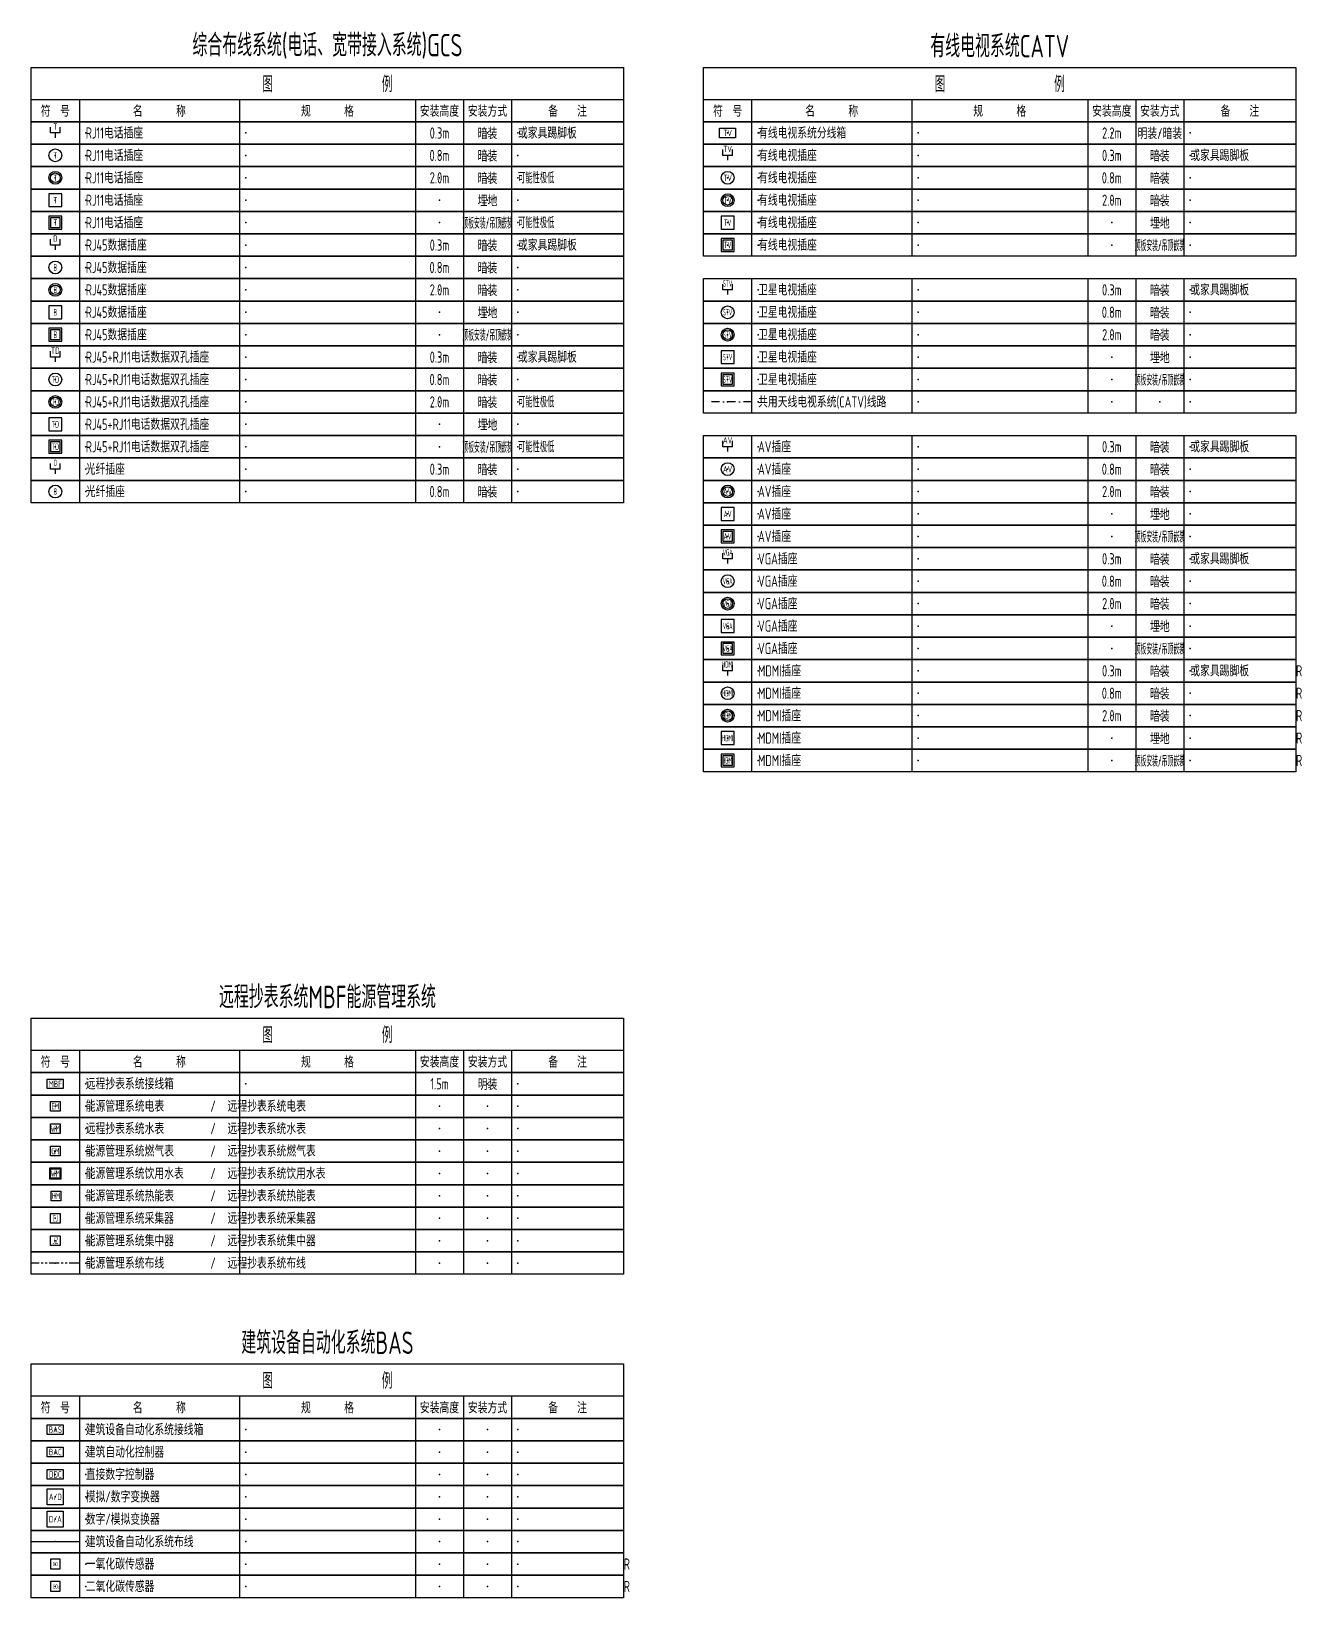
# Model space of a CAD drawing. Header units: millimetres. Extents: x -714894 to -525595, y 3400 to 234118.
# Drawn here: x -649095 to -609415, y 7600 to 56525 of the extents above; entities that cross this region are included whole.
import ezdxf
from ezdxf.enums import TextEntityAlignment as Align

# ---------------------------------------------------------------- set-up
doc = ezdxf.new("R2010")
doc.units = ezdxf.units.MM
doc.header["$LTSCALE"] = 500
doc.linetypes.add('DASHDOT', pattern=[1, 0.5, -0.25, 0, -0.25])
doc.linetypes.add('PHANTOM2', pattern=[1.25, 0.625, -0.125, 0.125, -0.125, 0.125, -0.125])
for name, color, linetype in [('E-BAS-DEVC', 3, 'Continuous'), ('E-BAS-EQPM', 3, 'Continuous'), ('E-BAS-WIRE', 4, 'Continuous'), ('E-CATV-DEVC', 3, 'Continuous'), ('E-CATV-EQPM', 3, 'Continuous'), ('E-CATV-WIRE', 4, 'DASHDOT'), ('E-GCS-DEVC', 3, 'Continuous'), ('E-MBF-DEVC', 3, 'Continuous'), ('E-MBF-EQPM', 3, 'Continuous'), ('E-MBF-WIRE', 4, 'PHANTOM2'), ('E-UNIV-DIAG', 2, 'Continuous'), ('E-UNIV-EL', 140, 'Continuous'), ('E-UNIV-NOTE', 6, 'Continuous')]:
    doc.layers.add(name, color=color, linetype=linetype)
doc.styles.add('TH-STYLE3', font='tssdeng.shx', dxfattribs={"width": 0.65, "bigfont": 'tssdchn.shx'})

# ---------------------------------------------------------------- blocks, each defined once
blk = doc.blocks.new('E-BKTS2')
for p, q in [((0, 0), (185, 0)), ((0, -7), (0, 0)), ((185, 0), (185, -7)), ((185, -7), (0, -7))]:
    blk.add_line(p, q)
at = {"linetype": 'Continuous'}
for p, q in [((15, 0), (15, -7)), ((65, 0), (65, -7)), ((120, 0), (120, -7)), ((135, 0), (135, -7)), ((150, 0), (150, -7))]:
    blk.add_line(p, q, dxfattribs=at)
for p in [(7.5, -3.5), (17, -3.5), (67, -3.5), (127.5, -3.5), (142.5, -3.5), (152, -3.5)]:
    blk.add_point(p, dxfattribs=at)
blk = doc.blocks.new('E-BMBF01')
blk.add_lwpolyline([(-2.5, -1.5), (-2.5, 1.5), (2.5, 1.5), (2.5, -1.5)], close=True)
at = {"layer": 'E-UNIV-EL', "style": 'TH-STYLE3', "width": 0.7}
blk.add_attdef('BOX', text='', height=2, dxfattribs=at).set_placement((0, 0), align=Align.MIDDLE)
blk = doc.blocks.new('E-BKTS1')
blk.add_line((0, -10), (185, -10))
at = {"linetype": 'Continuous'}
for p, q in [((15, -10), (15, -17)), ((65, -10), (65, -17)), ((120, -10), (120, -17)), ((135, -10), (135, -17)), ((150, -10), (150, -17))]:
    blk.add_line(p, q, dxfattribs=at)
blk.add_lwpolyline([(0, 0), (185, 0), (185, -17), (0, -17)], close=True)
at = {"layer": 'E-UNIV-NOTE', "style": 'TH-STYLE3', "width": 0.7}
for s, height, p in [('图                例', 5, (92.5, -5)), ('安装高度', 3.5, (127.5, -13.5)), ('安装方式', 3.5, (142.5, -13.5))]:
    blk.add_text(s, height=height, dxfattribs=at).set_placement(p, align=Align.MIDDLE)
at = {"layer": 'E-UNIV-NOTE', "linetype": 'Continuous', "style": 'TH-STYLE3', "width": 0.7}
for s, p in [('符  号', (7.5, -13.5)), ('名       称', (40, -13.5)), ('规       格', (92.5, -13.5)), ('备    注', (167.5, -13.5))]:
    blk.add_text(s, height=3.5, dxfattribs=at).set_placement(p, align=Align.MIDDLE)
blk = doc.blocks.new('E-BEMS000')
for p, q in [((-2.5, -1.5), (-2.5, 1.5)), ((-2.5, 1.5), (2.5, 1.5)), ((2.5, 1.5), (2.5, -1.5)), ((2.5, -1.5), (-2.5, -1.5))]:
    blk.add_line(p, q)
at = {"layer": 'E-UNIV-EL', "style": 'TH-STYLE3', "width": 0.7}
blk.add_attdef('BOX', text='', height=2, dxfattribs=at).set_placement((0, 0), align=Align.MIDDLE)
blk = doc.blocks.new('E-BEMS010')
blk.add_lwpolyline([(-2.5, -1.5), (-2.5, 1.5), (2.5, 1.5), (2.5, -1.5)], close=True)
at = {"layer": 'E-UNIV-EL', "style": 'TH-STYLE3', "width": 0.7}
blk.add_attdef('BOX', text='', height=2, dxfattribs=at).set_placement((0, 0), align=Align.MIDDLE)
blk = doc.blocks.new('E-BEMS011')
blk.add_lwpolyline([(-2.5, -1.5), (-2.5, 1.5), (2.5, 1.5), (2.5, -1.5)], close=True)
at = {"layer": 'E-UNIV-EL', "style": 'TH-STYLE3', "width": 0.7}
blk.add_attdef('BOX', text='', height=2, dxfattribs=at).set_placement((0, 0), align=Align.MIDDLE)
blk = doc.blocks.new('E-BEMS020')
blk.add_lwpolyline([(-2.5, -2.5), (-2.5, 2.5), (2.5, 2.5), (2.5, -2.5)], close=True)
at = {"layer": 'E-UNIV-EL', "style": 'TH-STYLE3', "width": 0.7}
blk.add_attdef('BOX', text='', height=2, dxfattribs=at).set_placement((0, 0), align=Align.MIDDLE)
blk = doc.blocks.new('E-BEMS021')
blk.add_lwpolyline([(-2.5, -2.5), (-2.5, 2.5), (2.5, 2.5), (2.5, -2.5)], close=True)
at = {"layer": 'E-UNIV-EL', "style": 'TH-STYLE3', "width": 0.7}
blk.add_attdef('BOX', text='', height=2, dxfattribs=at).set_placement((0, 0), align=Align.MIDDLE)
blk = doc.blocks.new('E-BEMS110')
blk.add_lwpolyline([(-1.5, -1.5), (-1.5, 1.5), (1.5, 1.5), (1.5, -1.5)], close=True)
at = {"layer": 'E-UNIV-EL', "style": 'TH-STYLE3', "width": 0.6}
blk.add_attdef('FUNCTION', text='', height=2, dxfattribs=at).set_placement((0, 0), align=Align.MIDDLE)
blk = doc.blocks.new('E-BEMS120')
blk.add_lwpolyline([(-1.5, -1.5), (-1.5, 1.5), (1.5, 1.5), (1.5, -1.5)], close=True)
at = {"layer": 'E-UNIV-EL', "style": 'TH-STYLE3', "width": 0.6}
blk.add_attdef('FUNCTION', text='', height=2, dxfattribs=at).set_placement((0, 0), align=Align.MIDDLE)
blk = doc.blocks.new('E-BEMS130')
blk.add_lwpolyline([(-1.5, -1.5), (-1.5, 1.5), (1.5, 1.5), (1.5, -1.5)], close=True)
at = {"layer": 'E-UNIV-EL', "style": 'TH-STYLE3', "width": 0.6}
blk.add_attdef('FUNCTION', text='', height=2, dxfattribs=at).set_placement((0, 0), align=Align.MIDDLE)
blk = doc.blocks.new('E-BEMS100')
blk.add_lwpolyline([(-1.5, -1.5), (-1.5, 1.5), (1.5, 1.5), (1.5, -1.5)], close=True)
at = {"layer": 'E-UNIV-EL', "style": 'TH-STYLE3', "width": 0.6}
blk.add_attdef('FUNCTION', text='', height=2, dxfattribs=at).set_placement((0, 0), align=Align.MIDDLE)
blk = doc.blocks.new('E-BEMS111')
blk.add_lwpolyline([(-1.75, -1.75), (-1.75, 1.75), (1.75, 1.75), (1.75, -1.75)], close=True)
at = {"layer": 'E-UNIV-EL'}
blk.add_lwpolyline([(-1.5, -1.5), (-1.5, 1.5), (1.5, 1.5), (1.5, -1.5)], close=True, dxfattribs=at)
at = {"layer": 'E-UNIV-EL', "style": 'TH-STYLE3', "width": 0.6}
blk.add_attdef('FUNCTION', text='', height=2, dxfattribs=at).set_placement((0, 0), align=Align.MIDDLE)
blk = doc.blocks.new('E-BEMS200')
blk.add_lwpolyline([(-1.5, -1.5), (-1.5, 1.5), (1.5, 1.5), (1.5, -1.5)], close=True)
at = {"layer": 'E-UNIV-EL', "style": 'TH-STYLE3', "width": 0.6}
blk.add_attdef('FUNCTION', text='', height=2, dxfattribs=at).set_placement((0, 0), align=Align.MIDDLE)
blk = doc.blocks.new('E-BEMS201')
blk.add_lwpolyline([(-1.5, -1.5), (-1.5, 1.5), (1.5, 1.5), (1.5, -1.5)], close=True)
at = {"layer": 'E-UNIV-EL', "style": 'TH-STYLE3', "width": 0.6}
blk.add_attdef('FUNCTION', text='', height=2, dxfattribs=at).set_placement((0, 0), align=Align.MIDDLE)
blk = doc.blocks.new('E-BEMS030')
blk.add_lwpolyline([(-1.5, -1.5), (1.5, -1.5), (1.5, 1.5), (-1.5, 1.5)], close=True)
at = {"layer": 'E-UNIV-EL', "style": 'TH-STYLE3', "width": 0.7}
blk.add_attdef('F', text='', height=1.3, dxfattribs=at).set_placement((0, 0), align=Align.MIDDLE)
blk = doc.blocks.new('E-BEMS031')
blk.add_lwpolyline([(-1.5, -1.5), (1.5, -1.5), (1.5, 1.5), (-1.5, 1.5)], close=True)
at = {"layer": 'E-UNIV-EL', "style": 'TH-STYLE3', "width": 0.7}
for tag, height, p in [('F', 1.3, (0, 0)), ('F2', 0.65, (1.08625, -0.3125))]:
    blk.add_attdef(tag, text='', height=height, dxfattribs=at).set_placement(p, align=Align.MIDDLE)
blk = doc.blocks.new('E-BCATV11')
blk.add_circle((0, 0), 2)
at = {"layer": 'E-UNIV-EL', "style": 'TH-STYLE3', "width": 0.7}
blk.add_attdef('SOCKET', text='', height=2, dxfattribs=at).set_placement((0, 0), align=Align.MIDDLE)
blk = doc.blocks.new('E-BCATV01')
blk.add_lwpolyline([(-2.5, 0), (-2.5, 3), (2.5, 3), (2.5, 0)], close=True)
at = {"layer": 'E-UNIV-EL', "style": 'TH-STYLE3', "width": 0.7}
blk.add_attdef('BOX', text='', height=2, dxfattribs=at).set_placement((0, 1.5), align=Align.MIDDLE)
blk = doc.blocks.new('E-BCATV11-1')
blk.add_circle((0, 0), 2)
at = {"layer": 'E-UNIV-EL'}
blk.add_circle((0, 0), 1.5, dxfattribs=at)
at = {"layer": 'E-UNIV-EL', "style": 'TH-STYLE3', "width": 0.7}
blk.add_attdef('SOCKET', text='', height=2, dxfattribs=at).set_placement((0, 0), align=Align.MIDDLE)
blk = doc.blocks.new('E-BGC13')
blk.add_circle((0, 0), 2)
at = {"layer": 'E-UNIV-EL', "style": 'TH-STYLE3', "width": 0.6}
blk.add_attdef('SOCKET', text='', height=2, dxfattribs=at).set_placement((0, 0), align=Align.MIDDLE)
blk = doc.blocks.new('E-BGC12')
blk.add_circle((0, 0), 2)
at = {"layer": 'E-UNIV-EL', "style": 'TH-STYLE3', "width": 0.6}
blk.add_attdef('SOCKET', text='', height=2, dxfattribs=at).set_placement((0, 0), align=Align.MIDDLE)
blk = doc.blocks.new('E-BGC11')
blk.add_circle((0, 0), 2)
at = {"layer": 'E-UNIV-EL', "style": 'TH-STYLE3', "width": 0.7}
blk.add_attdef('SOCKET', text='', height=2, dxfattribs=at).set_placement((0, 0), align=Align.MIDDLE)
blk = doc.blocks.new('E-BGC13-1')
blk.add_circle((0, 0), 2)
at = {"layer": 'E-UNIV-EL'}
blk.add_circle((0, 0), 1.5, dxfattribs=at)
at = {"layer": 'E-UNIV-EL', "style": 'TH-STYLE3', "width": 0.6}
blk.add_attdef('SOCKET', text='', height=2, dxfattribs=at).set_placement((0, 0), align=Align.MIDDLE)
blk = doc.blocks.new('E-BGC12-1')
blk.add_circle((0, 0), 2)
at = {"layer": 'E-UNIV-EL'}
blk.add_circle((0, 0), 1.5, dxfattribs=at)
at = {"layer": 'E-UNIV-EL', "style": 'TH-STYLE3', "width": 0.6}
blk.add_attdef('SOCKET', text='', height=2, dxfattribs=at).set_placement((0, 0), align=Align.MIDDLE)
blk = doc.blocks.new('E-BGC11-1')
blk.add_circle((0, 0), 2)
at = {"layer": 'E-UNIV-EL'}
blk.add_circle((0, 0), 1.5, dxfattribs=at)
at = {"layer": 'E-UNIV-EL', "style": 'TH-STYLE3', "width": 0.7}
blk.add_attdef('SOCKET', text='', height=2, dxfattribs=at).set_placement((0, 0), align=Align.MIDDLE)
blk = doc.blocks.new('E-BGC13-2')
blk.add_lwpolyline([(-2, 2), (-2, -2), (2, -2), (2, 2)], close=True)
at = {"layer": 'E-UNIV-EL', "style": 'TH-STYLE3', "width": 0.6}
blk.add_attdef('SOCKET', text='', height=2, dxfattribs=at).set_placement((0, 0), align=Align.MIDDLE)
blk = doc.blocks.new('E-BGC12-2')
blk.add_lwpolyline([(-2, 2), (-2, -2), (2, -2), (2, 2)], close=True)
at = {"layer": 'E-UNIV-EL', "style": 'TH-STYLE3', "width": 0.6}
blk.add_attdef('SOCKET', text='', height=2, dxfattribs=at).set_placement((0, 0), align=Align.MIDDLE)
blk = doc.blocks.new('E-BGC11-2')
blk.add_lwpolyline([(-2, 2), (-2, -2), (2, -2), (2, 2)], close=True)
at = {"layer": 'E-UNIV-EL', "style": 'TH-STYLE3', "width": 0.6}
blk.add_attdef('SOCKET', text='', height=2, dxfattribs=at).set_placement((0, 0), align=Align.MIDDLE)
blk = doc.blocks.new('E-BCATV11-2')
blk.add_lwpolyline([(-2, 2), (-2, -2), (2, -2), (2, 2)], close=True)
at = {"layer": 'E-UNIV-EL', "style": 'TH-STYLE3', "width": 0.6}
blk.add_attdef('SOCKET', text='', height=2, dxfattribs=at).set_placement((0, 0), align=Align.MIDDLE)
blk = doc.blocks.new('E-BCATV11-3')
blk.add_lwpolyline([(-2, 2), (-2, -2), (2, -2), (2, 2)], close=True)
at = {"layer": 'E-UNIV-EL'}
blk.add_lwpolyline([(-1.5, 1.5), (-1.5, -1.5), (1.5, -1.5), (1.5, 1.5)], close=True, dxfattribs=at)
at = {"layer": 'E-UNIV-EL', "style": 'TH-STYLE3', "width": 0.6}
blk.add_attdef('SOCKET', text='', height=2, dxfattribs=at).set_placement((0, 0), align=Align.MIDDLE)
blk = doc.blocks.new('E-BGC10')
for p, q in [((-1.5, 1.5), (-1.5, 3.3)), ((1.5, 1.5), (-1.5, 1.5)), ((0, 1.5), (0, 0)), ((1.5, 1.5), (1.5, 3.3))]:
    blk.add_line(p, q)
at = {"layer": 'E-UNIV-EL', "style": 'TH-STYLE3', "width": 0.7}
blk.add_attdef('SOCKET', text='', height=2, dxfattribs=at).set_placement((0, 3.5), align=Align.MIDDLE)
blk = doc.blocks.new('E-BGC20')
for p, q in [((-1.5, 1.5), (-1.5, 3.3)), ((1.5, 1.5), (-1.5, 1.5)), ((0, 1.5), (0, 0)), ((1.5, 1.5), (1.5, 3.3))]:
    blk.add_line(p, q)
at = {"layer": 'E-UNIV-EL', "style": 'TH-STYLE3', "width": 0.7}
blk.add_attdef('SOCKET', text='', height=2, dxfattribs=at).set_placement((0, 3.5), align=Align.MIDDLE)
blk = doc.blocks.new('E-BGC30')
for p, q in [((-1.5, 1.5), (-1.5, 3.3)), ((1.5, 1.5), (-1.5, 1.5)), ((0, 1.5), (0, 0)), ((1.5, 1.5), (1.5, 3.3))]:
    blk.add_line(p, q)
at = {"layer": 'E-UNIV-EL', "style": 'TH-STYLE3', "width": 0.7}
blk.add_attdef('SOCKET', text='', height=2, dxfattribs=at).set_placement((0, 3.5), align=Align.MIDDLE)
blk = doc.blocks.new('E-BCATV10')
for p, q in [((-1.5, 1.5), (-1.5, 3.3)), ((1.5, 1.5), (-1.5, 1.5)), ((0, 1.5), (0, 0)), ((1.5, 1.5), (1.5, 3.3))]:
    blk.add_line(p, q)
at = {"layer": 'E-UNIV-EL', "style": 'TH-STYLE3', "width": 0.7}
blk.add_attdef('SOCKET', text='', height=2, dxfattribs=at).set_placement((0, 3.5), align=Align.MIDDLE)
blk = doc.blocks.new('E-BGC11-3')
blk.add_lwpolyline([(-2, 2), (-2, -2), (2, -2), (2, 2)], close=True)
at = {"layer": 'E-UNIV-EL'}
blk.add_lwpolyline([(-1.5, 1.5), (-1.5, -1.5), (1.5, -1.5), (1.5, 1.5)], close=True, dxfattribs=at)
at = {"layer": 'E-UNIV-EL', "style": 'TH-STYLE3', "width": 0.7}
blk.add_attdef('SOCKET', text='', height=2, dxfattribs=at).set_placement((0, 0), align=Align.MIDDLE)
blk = doc.blocks.new('E-BGC12-3')
blk.add_lwpolyline([(-2, 2), (-2, -2), (2, -2), (2, 2)], close=True)
at = {"layer": 'E-UNIV-EL'}
blk.add_lwpolyline([(-1.5, 1.5), (-1.5, -1.5), (1.5, -1.5), (1.5, 1.5)], close=True, dxfattribs=at)
at = {"layer": 'E-UNIV-EL', "style": 'TH-STYLE3', "width": 0.6}
blk.add_attdef('SOCKET', text='', height=2, dxfattribs=at).set_placement((0, 0), align=Align.MIDDLE)
blk = doc.blocks.new('E-BGC13-3')
blk.add_lwpolyline([(-2, 2), (-2, -2), (2, -2), (2, 2)], close=True)
at = {"layer": 'E-UNIV-EL'}
blk.add_lwpolyline([(-1.5, 1.5), (-1.5, -1.5), (1.5, -1.5), (1.5, 1.5)], close=True, dxfattribs=at)
at = {"layer": 'E-UNIV-EL', "style": 'TH-STYLE3', "width": 0.6}
blk.add_attdef('SOCKET', text='', height=2, dxfattribs=at).set_placement((0, 0), align=Align.MIDDLE)
blk = doc.blocks.new('E-BCATV20')
for p, q in [((-1.5, 1.5), (-1.5, 3.3)), ((1.5, 1.5), (-1.5, 1.5)), ((0, 1.5), (0, 0)), ((1.5, 1.5), (1.5, 3.3))]:
    blk.add_line(p, q)
at = {"layer": 'E-UNIV-EL', "style": 'TH-STYLE3', "width": 0.5}
blk.add_attdef('SOCKET', text='', height=2, dxfattribs=at).set_placement((0, 3.5), align=Align.MIDDLE)
blk = doc.blocks.new('E-BCATV21')
blk.add_circle((0, 0), 2)
at = {"layer": 'E-UNIV-EL', "style": 'TH-STYLE3', "width": 0.5}
blk.add_attdef('SOCKET', text='', height=2, dxfattribs=at).set_placement((0, 0), align=Align.MIDDLE)
blk = doc.blocks.new('E-BCATV21-1')
blk.add_circle((0, 0), 2)
at = {"layer": 'E-UNIV-EL'}
blk.add_circle((0, 0), 1.5, dxfattribs=at)
at = {"layer": 'E-UNIV-EL', "style": 'TH-STYLE3', "width": 0.5}
blk.add_attdef('SOCKET', text='', height=2, dxfattribs=at).set_placement((0, 0), align=Align.MIDDLE)
blk = doc.blocks.new('E-BCATV21-2')
blk.add_lwpolyline([(-2, 2), (-2, -2), (2, -2), (2, 2)], close=True)
at = {"layer": 'E-UNIV-EL', "style": 'TH-STYLE3', "width": 0.5}
blk.add_attdef('SOCKET', text='', height=2, dxfattribs=at).set_placement((0, 0), align=Align.MIDDLE)
blk = doc.blocks.new('E-BCATV21-3')
blk.add_lwpolyline([(-2, 2), (-2, -2), (2, -2), (2, 2)], close=True)
at = {"layer": 'E-UNIV-EL'}
blk.add_lwpolyline([(-1.5, 1.5), (-1.5, -1.5), (1.5, -1.5), (1.5, 1.5)], close=True, dxfattribs=at)
at = {"layer": 'E-UNIV-EL', "style": 'TH-STYLE3', "width": 0.5}
blk.add_attdef('SOCKET', text='', height=2, dxfattribs=at).set_placement((0, 0), align=Align.MIDDLE)
blk = doc.blocks.new('E-BCATV30')
for p, q in [((-1.5, 1.5), (-1.5, 3.3)), ((1.5, 1.5), (-1.5, 1.5)), ((0, 1.5), (0, 0)), ((1.5, 1.5), (1.5, 3.3))]:
    blk.add_line(p, q)
at = {"layer": 'E-UNIV-EL', "style": 'TH-STYLE3', "width": 0.7}
blk.add_attdef('SOCKET', text='', height=2, dxfattribs=at).set_placement((0, 3.5), align=Align.MIDDLE)
blk = doc.blocks.new('E-BCATV31')
blk.add_circle((0, 0), 2)
at = {"layer": 'E-UNIV-EL', "style": 'TH-STYLE3', "width": 0.7}
blk.add_attdef('SOCKET', text='', height=2, dxfattribs=at).set_placement((0, 0), align=Align.MIDDLE)
blk = doc.blocks.new('E-BCATV31-1')
blk.add_circle((0, 0), 2)
at = {"layer": 'E-UNIV-EL'}
blk.add_circle((0, 0), 1.5, dxfattribs=at)
at = {"layer": 'E-UNIV-EL', "style": 'TH-STYLE3', "width": 0.7}
blk.add_attdef('SOCKET', text='', height=2, dxfattribs=at).set_placement((0, 0), align=Align.MIDDLE)
blk = doc.blocks.new('E-BCATV31-2')
blk.add_lwpolyline([(-2, 2), (-2, -2), (2, -2), (2, 2)], close=True)
at = {"layer": 'E-UNIV-EL', "style": 'TH-STYLE3', "width": 0.6}
blk.add_attdef('SOCKET', text='', height=2, dxfattribs=at).set_placement((0, 0), align=Align.MIDDLE)
blk = doc.blocks.new('E-BCATV31-3')
blk.add_lwpolyline([(-2, 2), (-2, -2), (2, -2), (2, 2)], close=True)
at = {"layer": 'E-UNIV-EL'}
blk.add_lwpolyline([(-1.5, 1.5), (-1.5, -1.5), (1.5, -1.5), (1.5, 1.5)], close=True, dxfattribs=at)
at = {"layer": 'E-UNIV-EL', "style": 'TH-STYLE3', "width": 0.6}
blk.add_attdef('SOCKET', text='', height=2, dxfattribs=at).set_placement((0, 0), align=Align.MIDDLE)
blk = doc.blocks.new('E-BCATV40')
for p, q in [((-1.5, 1.5), (-1.5, 3.3)), ((1.5, 1.5), (-1.5, 1.5)), ((0, 1.5), (0, 0)), ((1.5, 1.5), (1.5, 3.3))]:
    blk.add_line(p, q)
at = {"layer": 'E-UNIV-EL', "style": 'TH-STYLE3', "width": 0.5}
blk.add_attdef('SOCKET', text='', height=2, dxfattribs=at).set_placement((0, 3.5), align=Align.MIDDLE)
blk = doc.blocks.new('E-BCATV41')
blk.add_circle((0, 0), 2)
at = {"layer": 'E-UNIV-EL', "style": 'TH-STYLE3', "width": 0.5}
blk.add_attdef('SOCKET', text='', height=2, dxfattribs=at).set_placement((0, 0), align=Align.MIDDLE)
blk = doc.blocks.new('E-BCATV41-1')
blk.add_circle((0, 0), 2)
at = {"layer": 'E-UNIV-EL'}
blk.add_circle((0, 0), 1.5, dxfattribs=at)
at = {"layer": 'E-UNIV-EL', "style": 'TH-STYLE3', "width": 0.5}
blk.add_attdef('SOCKET', text='', height=2, dxfattribs=at).set_placement((0, 0), align=Align.MIDDLE)
blk = doc.blocks.new('E-BCATV41-2')
blk.add_lwpolyline([(-2, 2), (-2, -2), (2, -2), (2, 2)], close=True)
at = {"layer": 'E-UNIV-EL', "style": 'TH-STYLE3', "width": 0.5}
blk.add_attdef('SOCKET', text='', height=2, dxfattribs=at).set_placement((0, 0), align=Align.MIDDLE)
blk = doc.blocks.new('E-BCATV41-3')
blk.add_lwpolyline([(-2, 2), (-2, -2), (2, -2), (2, 2)], close=True)
at = {"layer": 'E-UNIV-EL'}
blk.add_lwpolyline([(-1.5, 1.5), (-1.5, -1.5), (1.5, -1.5), (1.5, 1.5)], close=True, dxfattribs=at)
at = {"layer": 'E-UNIV-EL', "style": 'TH-STYLE3', "width": 0.5}
blk.add_attdef('SOCKET', text='', height=2, dxfattribs=at).set_placement((0, 0), align=Align.MIDDLE)
blk = doc.blocks.new('E-BGC140')
for p, q in [((-1.5, 1.5), (-1.5, 3.3)), ((1.5, 1.5), (-1.5, 1.5)), ((0, 1.5), (0, 0)), ((1.5, 1.5), (1.5, 3.3))]:
    blk.add_line(p, q)
at = {"layer": 'E-UNIV-EL', "style": 'TH-STYLE3', "width": 0.6}
blk.add_attdef('SOCKET', text='', height=2, dxfattribs=at).set_placement((0, 3.5), align=Align.MIDDLE)
blk = doc.blocks.new('E-BGC141')
blk.add_circle((0, 0), 2)
at = {"layer": 'E-UNIV-EL', "style": 'TH-STYLE3', "width": 0.6}
blk.add_attdef('SOCKET', text='', height=2, dxfattribs=at).set_placement((0, 0), align=Align.MIDDLE)
blk = doc.blocks.new('E-BCATV50')
for p, q in [((-1.5, 1.5), (-1.5, 3.3)), ((1.5, 1.5), (-1.5, 1.5)), ((0, 1.5), (0, 0)), ((1.5, 1.5), (1.5, 3.3))]:
    blk.add_line(p, q)
at = {"layer": 'E-UNIV-EL', "style": 'TH-STYLE3', "width": 0.5}
blk.add_attdef('SOCKET', text='', height=2, dxfattribs=at).set_placement((0, 3.5), align=Align.MIDDLE)
blk = doc.blocks.new('E-BCATV51')
blk.add_circle((0, 0), 2)
at = {"layer": 'E-UNIV-EL', "style": 'TH-STYLE3', "width": 0.5}
blk.add_attdef('SOCKET', text='', height=2, dxfattribs=at).set_placement((0, 0), align=Align.MIDDLE)
blk = doc.blocks.new('E-BCATV51-1')
blk.add_circle((0, 0), 2)
at = {"layer": 'E-UNIV-EL'}
blk.add_circle((0, 0), 1.5, dxfattribs=at)
at = {"layer": 'E-UNIV-EL', "style": 'TH-STYLE3', "width": 0.5}
blk.add_attdef('SOCKET', text='', height=2, dxfattribs=at).set_placement((0, 0), align=Align.MIDDLE)
blk = doc.blocks.new('E-BCATV51-2')
blk.add_lwpolyline([(-2, 2), (-2, -2), (2, -2), (2, 2)], close=True)
at = {"layer": 'E-UNIV-EL', "style": 'TH-STYLE3', "width": 0.5}
blk.add_attdef('SOCKET', text='', height=2, dxfattribs=at).set_placement((0, 0), align=Align.MIDDLE)
blk = doc.blocks.new('E-BCATV51-3')
blk.add_lwpolyline([(-2, 2), (-2, -2), (2, -2), (2, 2)], close=True)
at = {"layer": 'E-UNIV-EL'}
blk.add_lwpolyline([(-1.5, 1.5), (-1.5, -1.5), (1.5, -1.5), (1.5, 1.5)], close=True, dxfattribs=at)
at = {"layer": 'E-UNIV-EL', "style": 'TH-STYLE3', "width": 0.5}
blk.add_attdef('SOCKET', text='', height=2, dxfattribs=at).set_placement((0, 0), align=Align.MIDDLE)

msp = doc.modelspace()

# ---------------------------------------------------------------- linework, layer by layer
at = {"layer": 'E-BAS-WIRE'}
msp.add_line((-649095, 9350), (-647595, 9350), dxfattribs=at)
at = {"layer": 'E-CATV-WIRE'}
msp.add_line((-626595, 44950), (-628095, 44950), dxfattribs=at)
at = {"layer": 'E-MBF-WIRE'}
msp.add_line((-647595, 18050), (-649095, 18050), dxfattribs=at)

# ---------------------------------------------------------------- block references
at = {"layer": 'E-BAS-DEVC', "xscale": 100, "yscale": 100, "zscale": 100}
for name, p, values in [('E-BEMS030', (-648345, 8650), {'F': 'CO'}), ('E-BEMS031', (-648345, 7950), {'F': 'CO', 'F2': '2'})]:
    msp.add_blockref(name, p, dxfattribs=at).add_auto_attribs(values)
at = {"layer": 'E-BAS-EQPM', "xscale": 100, "yscale": 100, "zscale": 100}
for name, p, values in [('E-BEMS000', (-648345, 12850), {'BOX': 'BAS'}), ('E-BEMS010', (-648345, 12150), {'BOX': 'BAC'}), ('E-BEMS011', (-648345, 11450), {'BOX': 'DDC'}), ('E-BEMS020', (-648345, 10750), {'BOX': 'A/D'}), ('E-BEMS021', (-648345, 10050), {'BOX': 'D/A'})]:
    msp.add_blockref(name, p, dxfattribs=at).add_auto_attribs(values)
at = {"layer": 'E-CATV-DEVC', "xscale": 100, "yscale": 100, "zscale": 100}
for name, p, values in [('E-BCATV10', (-627345, 52500), {'SOCKET': 'TV'}), ('E-BCATV11', (-627345, 51950), {'SOCKET': 'TV'}), ('E-BCATV11-1', (-627345, 51250), {'SOCKET': 'TV'}), ('E-BCATV11-2', (-627345, 50550), {'SOCKET': 'TV'}), ('E-BCATV11-3', (-627345, 49850), {'SOCKET': 'TV'}), ('E-BCATV20', (-627345, 48300), {'SOCKET': 'STV'}), ('E-BCATV21', (-627345, 47750), {'SOCKET': 'STV'}), ('E-BCATV21-1', (-627345, 47050), {'SOCKET': 'STV'}), ('E-BCATV21-2', (-627345, 46350), {'SOCKET': 'STV'}), ('E-BCATV21-3', (-627345, 45650), {'SOCKET': 'STV'}), ('E-BCATV30', (-627345, 43400), {'SOCKET': 'AV'}), ('E-BCATV31', (-627345, 42850), {'SOCKET': 'AV'}), ('E-BCATV31-1', (-627345, 42150), {'SOCKET': 'AV'}), ('E-BCATV31-2', (-627345, 41450), {'SOCKET': 'AV'}), ('E-BCATV31-3', (-627345, 40750), {'SOCKET': 'AV'}), ('E-BCATV40', (-627345, 39900), {'SOCKET': 'VGA'}), ('E-BCATV41', (-627345, 39350), {'SOCKET': 'VGA'}), ('E-BCATV41-1', (-627345, 38650), {'SOCKET': 'VGA'}), ('E-BCATV41-2', (-627345, 37950), {'SOCKET': 'VGA'}), ('E-BCATV41-3', (-627345, 37250), {'SOCKET': 'VGA'}), ('E-BCATV50', (-627345, 36400), {'SOCKET': 'HDMI'}), ('E-BCATV51', (-627345, 35850), {'SOCKET': 'HDMI'}), ('E-BCATV51-1', (-627345, 35150), {'SOCKET': 'HDMI'}), ('E-BCATV51-2', (-627345, 34450), {'SOCKET': 'HDMI'}), ('E-BCATV51-3', (-627345, 33750), {'SOCKET': 'HDMI'})]:
    msp.add_blockref(name, p, dxfattribs=at).add_auto_attribs(values)
at = {"layer": 'E-CATV-EQPM', "xscale": 100, "yscale": 100, "zscale": 100}
msp.add_blockref('E-BCATV01', (-627345, 53200), dxfattribs=at).add_auto_attribs({'BOX': 'TV'})
at = {"layer": 'E-GCS-DEVC', "xscale": 100, "yscale": 100, "zscale": 100}
for name, p, values in [('E-BGC10', (-648345, 53200), {'SOCKET': 'T'}), ('E-BGC11', (-648345, 52650), {'SOCKET': 'T'}), ('E-BGC11-1', (-648345, 51950), {'SOCKET': 'T'}), ('E-BGC11-3', (-648345, 50550), {'SOCKET': 'T'}), ('E-BGC20', (-648345, 49700), {'SOCKET': 'D'}), ('E-BGC12', (-648345, 49150), {'SOCKET': 'D'}), ('E-BGC12-1', (-648345, 48450), {'SOCKET': 'D'}), ('E-BGC12-2', (-648345, 47750), {'SOCKET': 'D'}), ('E-BGC12-3', (-648345, 47050), {'SOCKET': 'D'}), ('E-BGC30', (-648345, 46200), {'SOCKET': 'TD'}), ('E-BGC13', (-648345, 45650), {'SOCKET': 'TD'}), ('E-BGC13-1', (-648345, 44950), {'SOCKET': 'TD'}), ('E-BGC13-2', (-648345, 44250), {'SOCKET': 'TD'}), ('E-BGC13-3', (-648345, 43550), {'SOCKET': 'TD'}), ('E-BGC140', (-648345, 42700), {'SOCKET': 'O'}), ('E-BGC141', (-648345, 42150), {'SOCKET': 'O'})]:
    msp.add_blockref(name, p, dxfattribs=at).add_auto_attribs(values)
at = {"layer": 'E-GCS-DEVC'}
ref = msp.add_blockref('E-BGC11-2', (-648345, 51250), dxfattribs=dict(at, xscale=100, yscale=100, zscale=100))
ref.add_attrib('SOCKET', 'T', dxfattribs={"layer": 'E-UNIV-EL', "height": 200, "style": 'TH-STYLE3', "width": 0.7}).set_placement((-648345, 51250), align=Align.MIDDLE)
at = {"layer": 'E-MBF-DEVC', "xscale": 100, "yscale": 100, "zscale": 100}
for name, p, values in [('E-BEMS100', (-648345, 22950), {'FUNCTION': 'EM'}), ('E-BEMS110', (-648345, 22250), {'FUNCTION': 'WM'}), ('E-BEMS120', (-648345, 21550), {'FUNCTION': 'GM'}), ('E-BEMS111', (-648345, 20850), {'FUNCTION': 'WM'}), ('E-BEMS130', (-648324, 20150), {'FUNCTION': 'HM'}), ('E-BEMS200', (-648345, 19450), {'FUNCTION': 'CJ'}), ('E-BEMS201', (-648345, 18750), {'FUNCTION': 'JZ'})]:
    msp.add_blockref(name, p, dxfattribs=at).add_auto_attribs(values)
at = {"layer": 'E-MBF-EQPM', "xscale": 100, "yscale": 100, "zscale": 100}
msp.add_blockref('E-BMBF01', (-648345, 23650), dxfattribs=at).add_auto_attribs({'BOX': 'MBF'})
at = {"layer": 'E-UNIV-DIAG', "xscale": 100, "yscale": 100, "zscale": 100}
for name, p in [('E-BKTS1', (-649095, 55400)), ('E-BKTS1', (-628095, 55400)), ('E-BKTS2', (-649095, 53700)), ('E-BKTS2', (-628095, 53700)), ('E-BKTS2', (-649095, 53000)), ('E-BKTS2', (-628095, 53000)), ('E-BKTS2', (-649095, 52300)), ('E-BKTS2', (-628095, 52300)), ('E-BKTS2', (-649095, 51600)), ('E-BKTS2', (-628095, 51600)), ('E-BKTS2', (-649095, 50900)), ('E-BKTS2', (-628095, 50900)), ('E-BKTS2', (-649095, 50200)), ('E-BKTS2', (-628095, 50200)), ('E-BKTS2', (-649095, 49500)), ('E-BKTS2', (-649095, 48800)), ('E-BKTS2', (-628095, 48800)), ('E-BKTS2', (-649095, 48100)), ('E-BKTS2', (-628095, 48100)), ('E-BKTS2', (-649095, 47400)), ('E-BKTS2', (-628095, 47400)), ('E-BKTS2', (-649095, 46700)), ('E-BKTS2', (-628095, 46700)), ('E-BKTS2', (-649095, 46000)), ('E-BKTS2', (-628095, 46000)), ('E-BKTS2', (-649095, 45300)), ('E-BKTS2', (-628095, 45300)), ('E-BKTS2', (-649095, 44600)), ('E-BKTS2', (-649095, 43900)), ('E-BKTS2', (-628095, 43900)), ('E-BKTS2', (-649095, 43200)), ('E-BKTS2', (-628095, 43200)), ('E-BKTS2', (-649095, 42500)), ('E-BKTS2', (-628095, 42500)), ('E-BKTS2', (-628095, 41800)), ('E-BKTS2', (-628095, 41100)), ('E-BKTS2', (-628095, 40400)), ('E-BKTS2', (-628095, 39700)), ('E-BKTS2', (-628095, 39000)), ('E-BKTS2', (-628095, 38300)), ('E-BKTS2', (-628095, 37600)), ('E-BKTS2', (-628095, 36900)), ('E-BKTS2', (-628095, 36200)), ('E-BKTS2', (-628095, 35500)), ('E-BKTS2', (-628095, 34800)), ('E-BKTS2', (-628095, 34100)), ('E-BKTS1', (-649095, 25700)), ('E-BKTS2', (-649095, 24000)), ('E-BKTS2', (-649095, 23300)), ('E-BKTS2', (-649095, 22600)), ('E-BKTS2', (-649095, 21900)), ('E-BKTS2', (-649095, 21200)), ('E-BKTS2', (-649095, 20500)), ('E-BKTS2', (-649095, 19800)), ('E-BKTS2', (-649095, 19100)), ('E-BKTS2', (-649095, 18400)), ('E-BKTS1', (-649095, 14900)), ('E-BKTS2', (-649095, 13200)), ('E-BKTS2', (-649095, 12500)), ('E-BKTS2', (-649095, 11800)), ('E-BKTS2', (-649095, 11100)), ('E-BKTS2', (-649095, 10400)), ('E-BKTS2', (-649095, 9700)), ('E-BKTS2', (-649095, 9000)), ('E-BKTS2', (-649095, 8300))]:
    msp.add_blockref(name, p, dxfattribs=at)

# ---------------------------------------------------------------- texts
at = {"layer": 'E-UNIV-NOTE', "style": 'TH-STYLE3'}
for s, height, width, p in [('综合布线系统(电话、宽带接入系统)GCS', 700, 0.7, (-639845, 56100)), ('有线电视系统CATV', 700, 0.7, (-618845, 56100)), ('0.3m', 350, 0.7, (-636345, 53350)), ('暗装', 350, 0.7, (-634845, 53350)), ('2.2m', 350, 0.7, (-615345, 53350)), ('明装/暗装', 350, 0.7, (-613845, 53350)), ('暗装', 350, 0.7, (-634845, 52650)), ('暗装', 350, 0.7, (-613845, 52650)), ('0.8m', 350, 0.7, (-636345, 52650)), ('0.3m', 350, 0.7, (-615345, 52650)), ('2.0m', 350, 0.7, (-636345, 51950)), ('暗装', 350, 0.7, (-634845, 51950)), ('0.8m', 350, 0.7, (-615345, 51950)), ('暗装', 350, 0.7, (-613845, 51950)), ('埋地', 350, 0.7, (-634845, 51250)), ('2.0m', 350, 0.7, (-615345, 51250)), ('暗装', 350, 0.7, (-613845, 51250)), ('顶板安装/吊顶嵌装', 350, 0.4, (-634845, 50550)), ('埋地', 350, 0.7, (-613845, 50550)), ('0.3m', 350, 0.7, (-636345, 49850)), ('暗装', 350, 0.7, (-634845, 49850)), ('顶板安装/吊顶嵌装', 350, 0.4, (-613845, 49850)), ('0.8m', 350, 0.7, (-636345, 49150)), ('暗装', 350, 0.7, (-634845, 49150)), ('2.0m', 350, 0.7, (-636345, 48450)), ('暗装', 350, 0.7, (-634845, 48450)), ('0.3m', 350, 0.7, (-615345, 48450)), ('暗装', 350, 0.7, (-613845, 48450)), ('埋地', 350, 0.7, (-634845, 47750)), ('0.8m', 350, 0.7, (-615345, 47750)), ('暗装', 350, 0.7, (-613845, 47750)), ('顶板安装/吊顶嵌装', 350, 0.4, (-634845, 47050)), ('2.0m', 350, 0.7, (-615345, 47050)), ('暗装', 350, 0.7, (-613845, 47050)), ('0.3m', 350, 0.7, (-636345, 46350)), ('暗装', 350, 0.7, (-634845, 46350)), ('埋地', 350, 0.7, (-613845, 46350)), ('0.8m', 350, 0.7, (-636345, 45650)), ('暗装', 350, 0.7, (-634845, 45650)), ('顶板安装/吊顶嵌装', 350, 0.4, (-613845, 45650)), ('2.0m', 350, 0.7, (-636345, 44950)), ('暗装', 350, 0.7, (-634845, 44950)), ('埋地', 350, 0.7, (-634845, 44250)), ('顶板安装/吊顶嵌装', 350, 0.4, (-634845, 43550)), ('0.3m', 350, 0.7, (-615345, 43550)), ('暗装', 350, 0.7, (-613845, 43550)), ('0.3m', 350, 0.7, (-636345, 42850)), ('暗装', 350, 0.7, (-634845, 42850)), ('0.8m', 350, 0.7, (-615345, 42850)), ('暗装', 350, 0.7, (-613845, 42850)), ('0.8m', 350, 0.7, (-636345, 42150)), ('暗装', 350, 0.7, (-634845, 42150)), ('2.0m', 350, 0.7, (-615345, 42150)), ('暗装', 350, 0.7, (-613845, 42150)), ('埋地', 350, 0.7, (-613845, 41450)), ('顶板安装/吊顶嵌装', 350, 0.4, (-613845, 40750)), ('0.3m', 350, 0.7, (-615345, 40050)), ('暗装', 350, 0.7, (-613845, 40050)), ('0.8m', 350, 0.7, (-615345, 39350)), ('暗装', 350, 0.7, (-613845, 39350)), ('2.0m', 350, 0.7, (-615345, 38650)), ('暗装', 350, 0.7, (-613845, 38650)), ('埋地', 350, 0.7, (-613845, 37950)), ('顶板安装/吊顶嵌装', 350, 0.4, (-613845, 37250)), ('0.3m', 350, 0.7, (-615345, 36550)), ('暗装', 350, 0.7, (-613845, 36550)), ('R', 350, 0.7, (-609495, 36550)), ('0.8m', 350, 0.7, (-615345, 35850)), ('暗装', 350, 0.7, (-613845, 35850)), ('R', 350, 0.7, (-609495, 35850)), ('2.0m', 350, 0.7, (-615345, 35150)), ('暗装', 350, 0.7, (-613845, 35150)), ('R', 350, 0.7, (-609495, 35150)), ('埋地', 350, 0.7, (-613845, 34450)), ('R', 350, 0.7, (-609495, 34450)), ('顶板安装/吊顶嵌装', 350, 0.4, (-613845, 33750)), ('R', 350, 0.7, (-609495, 33750)), ('远程抄表系统MBF能源管理系统', 700, 0.7, (-639845, 26400)), ('1.5m', 350, 0.7, (-636345, 23650)), ('明装', 350, 0.7, (-634845, 23650)), ('建筑设备自动化系统BAS', 700, 0.7, (-639845, 15600)), ('R', 350, 0.7, (-630495, 8650)), ('R', 350, 0.7, (-630495, 7950))]:
    msp.add_text(s, height=height, dxfattribs=dict(at, width=width)).set_placement(p, align=Align.MIDDLE)
for s, width, p in [('RJ11电话插座', 0.7, (-647395, 53350)), ('或家具踢脚板', 0.7, (-633895, 53350)), ('RJ11电话插座', 0.7, (-647395, 52650)), ('或家具踢脚板', 0.7, (-612895, 52650)), ('RJ11电话插座', 0.7, (-647395, 51950)), ('可能性极低', 0.5, (-633895, 51950)), ('RJ11电话插座', 0.7, (-647395, 51250)), ('RJ11电话插座', 0.7, (-647395, 50550)), ('可能性极低', 0.5, (-633895, 50550)), ('或家具踢脚板', 0.7, (-633895, 49850)), ('或家具踢脚板', 0.7, (-612895, 48450)), ('或家具踢脚板', 0.7, (-633895, 46350)), ('可能性极低', 0.5, (-633895, 44950)), ('共用天线电视系统(CATV)线路', 0.7, (-626395, 44950)), ('可能性极低', 0.5, (-633895, 43550)), ('或家具踢脚板', 0.7, (-612895, 43550)), ('或家具踢脚板', 0.7, (-612895, 40050)), ('或家具踢脚板', 0.7, (-612895, 36550)), ('远程抄表系统接线箱', 0.7, (-647395, 23650)), ('能源管理系统电表', 0.7, (-647395, 22950)), ('/', 0.7, (-643503, 22950)), ('远程抄表系统电表', 0.7, (-642967, 22950)), ('远程抄表系统水表', 0.7, (-647395, 22250)), ('/', 0.7, (-643503, 22250)), ('远程抄表系统水表', 0.7, (-642967, 22250)), ('能源管理系统燃气表', 0.7, (-647395, 21550)), ('/', 0.7, (-643503, 21550)), ('远程抄表系统燃气表', 0.7, (-642967, 21550)), ('能源管理系统饮用水表', 0.7, (-647395, 20850)), ('远程抄表系统饮用水表', 0.7, (-642967, 20850)), ('/', 0.7, (-643503, 20850)), ('能源管理系统热能表', 0.7, (-647395, 20150)), ('/', 0.7, (-643503, 20150)), ('远程抄表系统热能表', 0.7, (-642967, 20150)), ('能源管理系统采集器', 0.7, (-647395, 19450)), ('/', 0.7, (-643503, 19450)), ('远程抄表系统采集器', 0.7, (-642967, 19450)), ('能源管理系统集中器', 0.7, (-647395, 18750)), ('/', 0.7, (-643503, 18750)), ('远程抄表系统集中器', 0.7, (-642967, 18750)), ('能源管理系统布线', 0.7, (-647395, 18050)), ('/', 0.7, (-643503, 18050)), ('远程抄表系统布线', 0.7, (-642967, 18050)), ('建筑设备自动化系统接线箱', 0.7, (-647395, 12850)), ('建筑自动化控制器', 0.7, (-647395, 12150)), ('直接数字控制器', 0.7, (-647395, 11450)), ('模拟/数字变换器', 0.7, (-647395, 10750)), ('数字/模拟变换器', 0.7, (-647395, 10050)), ('一氧化碳传感器', 0.7, (-647395, 8650)), ('二氧化碳传感器', 0.7, (-647395, 7950))]:
    msp.add_text(s, height=350, dxfattribs=dict(at, width=width)).set_placement(p, align=Align.MIDDLE_LEFT)
at = {"layer": 'E-UNIV-NOTE', "linetype": 'Continuous', "style": 'TH-STYLE3', "width": 0.7}
for s, p in [('有线电视系统分线箱', (-626395, 53350)), ('有线电视插座', (-626395, 52650)), ('有线电视插座', (-626395, 51950)), ('有线电视插座', (-626395, 51250)), ('有线电视插座', (-626395, 50550)), ('RJ45数据插座', (-647395, 49850)), ('有线电视插座', (-626395, 49850)), ('RJ45数据插座', (-647395, 49150)), ('RJ45数据插座', (-647395, 48450)), ('卫星电视插座', (-626395, 48450)), ('RJ45数据插座', (-647395, 47750)), ('卫星电视插座', (-626395, 47750)), ('RJ45数据插座', (-647395, 47050)), ('卫星电视插座', (-626395, 47050)), ('RJ45+RJ11电话数据双孔插座', (-647395, 46350)), ('卫星电视插座', (-626395, 46350)), ('RJ45+RJ11电话数据双孔插座', (-647395, 45650)), ('卫星电视插座', (-626395, 45650)), ('RJ45+RJ11电话数据双孔插座', (-647395, 44950)), ('RJ45+RJ11电话数据双孔插座', (-647395, 44250)), ('RJ45+RJ11电话数据双孔插座', (-647395, 43550)), ('AV插座', (-626395, 43550)), ('光纤插座', (-647395, 42850)), ('AV插座', (-626395, 42850)), ('光纤插座', (-647395, 42150)), ('AV插座', (-626395, 42150)), ('AV插座', (-626395, 41450)), ('AV插座', (-626395, 40750)), ('VGA插座', (-626395, 40050)), ('VGA插座', (-626395, 39350)), ('VGA插座', (-626395, 38650)), ('VGA插座', (-626395, 37950)), ('VGA插座', (-626395, 37250)), ('MDMI插座', (-626395, 36550)), ('MDMI插座', (-626395, 35850)), ('MDMI插座', (-626395, 35150)), ('MDMI插座', (-626395, 34450)), ('MDMI插座', (-626395, 33750)), ('建筑设备自动化系统布线', (-647395, 9350))]:
    msp.add_text(s, height=350, dxfattribs=at).set_placement(p, align=Align.MIDDLE_LEFT)

doc.saveas('drawing.dxf')
